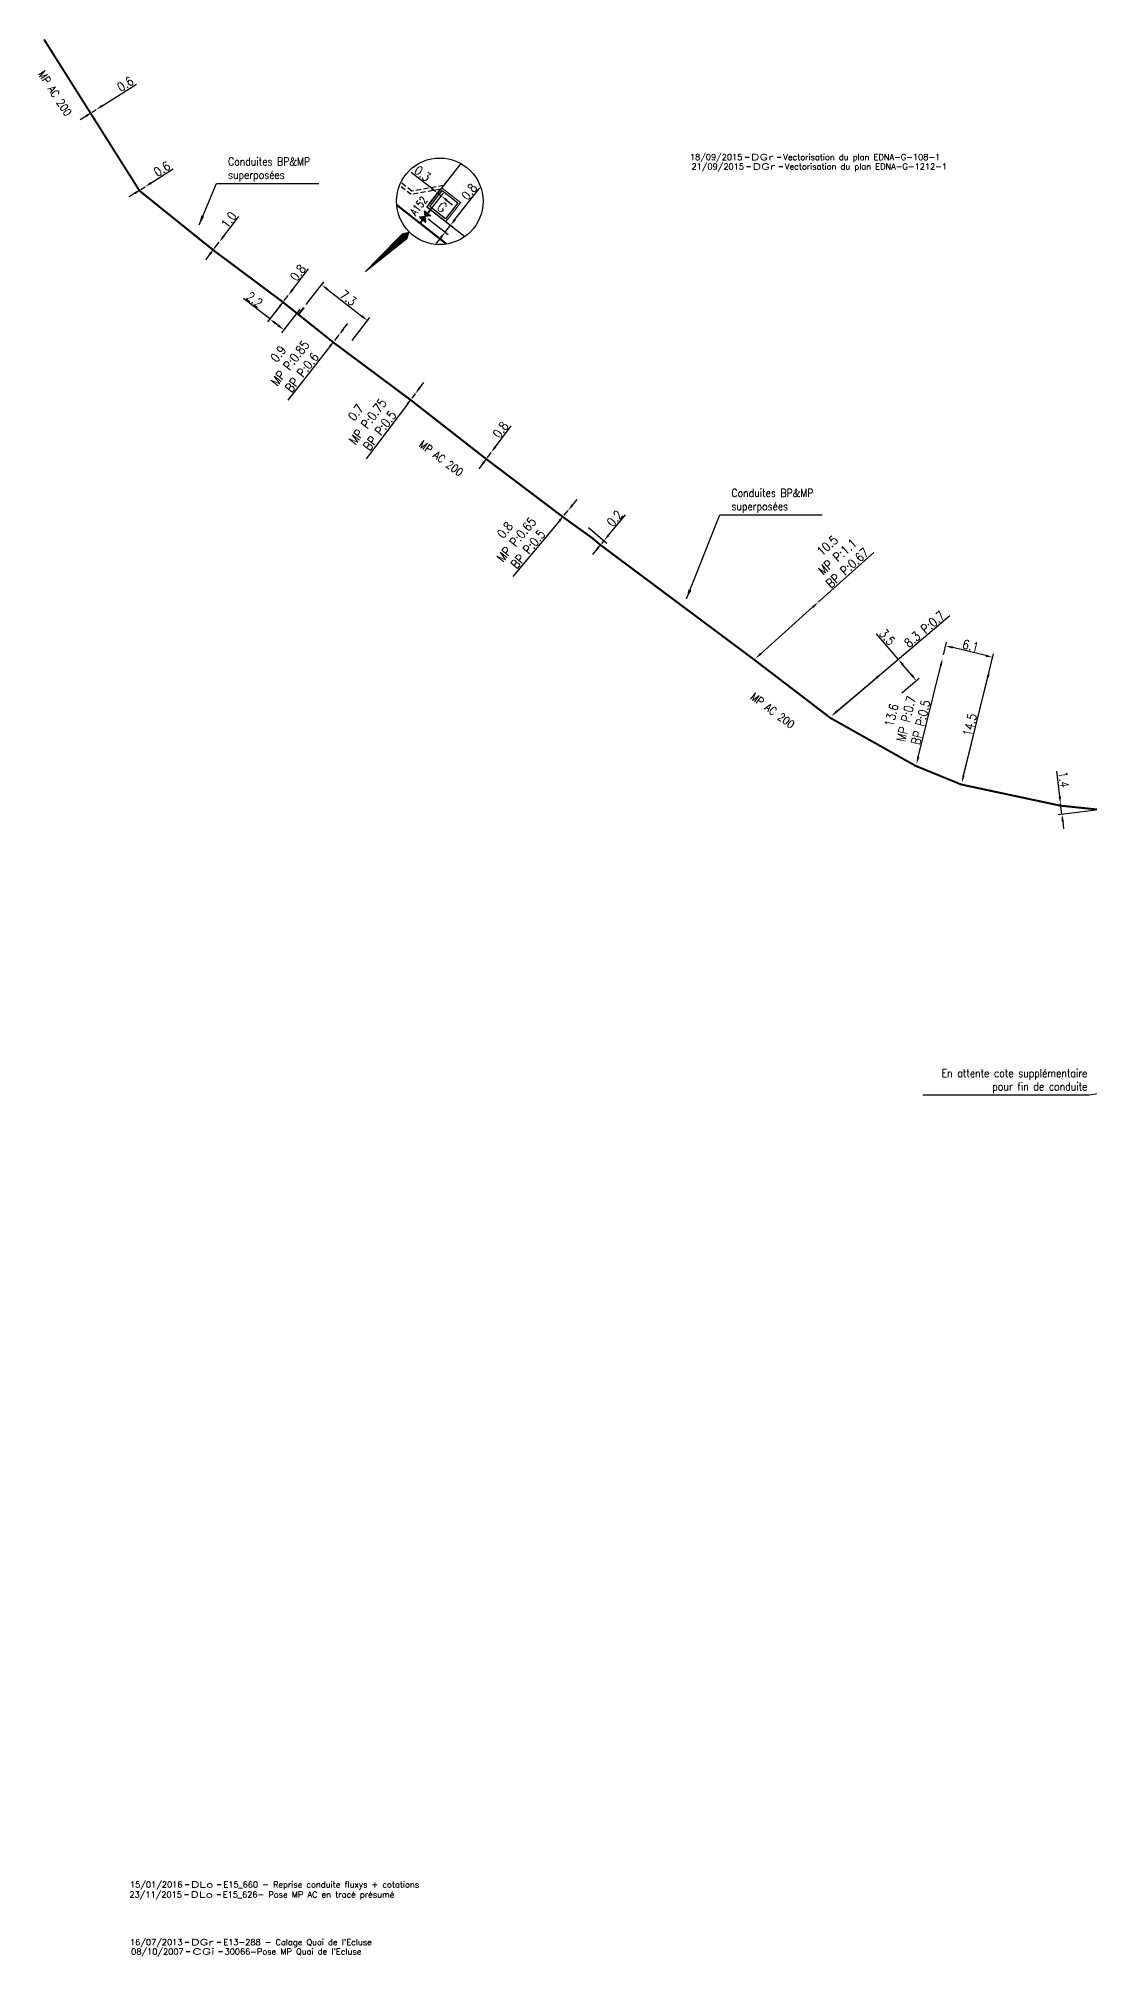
# Model space of a CAD drawing. Header units: millimetres. Extents: x 184000 to 185000, y 128000 to 129000.
# Drawn here: x 184429.3 to 184560.6, y 128760.4 to 129000.1 of the extents above; entities that cross this region are included whole.
import ezdxf
from ezdxf.enums import TextEntityAlignment as Align

# ---------------------------------------------------------------- set-up
doc = ezdxf.new("R2010")
doc.units = ezdxf.units.MM
doc.header["$PDMODE"] = 34
doc.linetypes.add('DASHED', pattern=[19.05, 12.7, -6.35])
doc.layers.get('0').update_dxf_attribs({"linetype": 'CONTINUOUS'})
doc.layers.get('DEFPOINTS').update_dxf_attribs({"linetype": 'CONTINUOUS'})
for name, color, linetype in [('G_120', 4, 'CONTINUOUS'), ('G_340', 7, 'CONTINUOUS'), ('G_900', 7, 'CONTINUOUS')]:
    doc.layers.add(name, color=color, linetype=linetype)
doc.layers.add('G_910', color=7, linetype='CONTINUOUS', plot=False)
doc.styles.get("Standard").update_dxf_attribs({"font": 'romans.shx', "width": 0.85})
doc.linetypes.add('G_typB_AP', pattern='A,5,-0.3,["o",Standard,S=1.5,R=0,X=0,Y=-0.5],-1.65', length=6.95)
doc.dimstyles.get("Standard").update_dxf_attribs({"dimtxt": 1.5, "dimasz": 1.2, "dimexe": 0.625, "dimexo": 0.625, "dimgap": 0.25, "dimtad": 1, "dimdec": 1, "dimzin": 0, "dimdsep": 46, "dimtxsty": 'Standard', "dimcen": -0.5, "dimadec": 0, "dimazin": 0, "dimtfac": 1, "dimtdec": 1, "dimtmove": 0, "dimatfit": 3, "dimfxl": 0, "dimtolj": 1, "dimtzin": 0, "dimarcsym": 0})

# ---------------------------------------------------------------- blocks, each defined once
blk = doc.blocks.new('GIS_MODF')
at = {"color": 0, "linetype": 'Continuous', "flags": 128}
for points in [[(-2.26, -0.01), (-1.76, -0.01)], [(1.76, -0.01), (2.26, -0.01)]]:
    blk.add_lwpolyline(points, dxfattribs=at)
at = {"color": 0, "linetype": 'Continuous'}
blk.add_attdef('DATE', text='', height=0.75, dxfattribs=at).set_placement((-2.58, -0.39), align=Align.RIGHT)
at = {"color": 0, "linetype": 'Continuous', "width": 3.590909}
blk.add_attdef('USER', text='', height=0.75, dxfattribs=at).set_placement((-1.52, -0.39), (1.31, -0.39), align=Align.FIT)
at = {"color": 0, "linetype": 'Continuous'}
blk.add_attdef('DESC', (2.53, -0.39), '', height=0.75, dxfattribs=at)
blk = doc.blocks.new('G_300_04')
at = {"linetype": 'Continuous'}
h = blk.add_hatch(color=0, dxfattribs=at)
h.paths.add_polyline_path([(-0.5, 0.5), (-0.5, -0.5), (0, 0)])
h.paths.add_polyline_path([(0.5, 0.5), (0, 0), (0.5, -0.5)])
at = {"color": 0, "linetype": 'Continuous', "flags": 128}
blk.add_lwpolyline([(-0.5, -0.5), (0.5, 0.5), (0.5, -0.5), (-0.5, 0.5)], close=True, dxfattribs=at)
at = {"color": 0, "linetype": 'Continuous', "width": 0.75}
blk.add_attdef('NUM', text='', height=1, dxfattribs=at).set_placement((0, 1.78), align=Align.MIDDLE_CENTER)
at = {"color": 0, "linetype": 'Continuous', "width": 0.75, "flags": 3}
for tag, p in [('DEF_LEG', (0, -5)), ('DEF_COUP', (0, -7.5)), ('DEF_TYPE', (0, -10))]:
    blk.add_attdef(tag, text='', height=1.2, dxfattribs=at).set_placement(p, align=Align.MIDDLE)
blk = doc.blocks.new('*D281')
at = {"layer": 'DEFPOINTS', "color": 0, "linetype": 'Continuous', "transparency": 16777216}
for p in [(184476.37, 128955.69), (184476.37, 128955.69), (184475.95, 128955.14)]:
    blk.add_point(p, dxfattribs=at)
at = {"layer": 'G_120', "color": 0, "linetype": 'Continuous', "lineweight": -2, "transparency": 16777216}
for p, q in [((184476.37, 128955.69), (184475.95, 128955.14)), ((184476.91, 128956.41), (184477.45, 128957.13)), ((184475.4, 128954.42), (184470.24, 128947.59))]:
    blk.add_line(p, q, dxfattribs=at)
at = {"layer": 'G_120', "color": 0, "linetype": 'Continuous', "transparency": 16777216}
for points in [[(184476.79, 128956.5), (184477.03, 128956.32), (184476.37, 128955.69)], [(184475.28, 128954.51), (184475.52, 128954.33), (184475.95, 128955.14)]]:
    blk.add_solid(points, dxfattribs=at)
at = {"layer": 'G_120', "color": 0, "linetype": 'Continuous', "transparency": 16777216, "insert": (184470.46, 128952.23), "char_height": 1.125, "attachment_point": 5, "rotation": 52.9193}
blk.add_mtext('\\A1;0.7\\PMP P:0.75\\PBP P:0.5', dxfattribs=at)
blk = doc.blocks.new('*D282')
at = {"layer": 'DEFPOINTS', "color": 0, "linetype": 'Continuous', "transparency": 16777216}
for p in [(184485.86, 128948.36), (184485.86, 128948.36), (184485.41, 128947.75)]:
    blk.add_point(p, dxfattribs=at)
at = {"layer": 'G_120', "color": 0, "linetype": 'Continuous', "lineweight": -2, "transparency": 16777216}
for p, q in [((184486.4, 128949.08), (184488.36, 128951.71)), ((184485.41, 128947.75), (184485.86, 128948.36)), ((184484.87, 128947.03), (184484.33, 128946.31))]:
    blk.add_line(p, q, dxfattribs=at)
at = {"layer": 'G_120', "color": 0, "linetype": 'Continuous', "transparency": 16777216}
for points in [[(184486.28, 128949.17), (184486.52, 128948.99), (184485.86, 128948.36)], [(184484.75, 128947.12), (184484.99, 128946.94), (184485.41, 128947.75)]]:
    blk.add_solid(points, dxfattribs=at)
at = {"layer": 'G_120', "color": 0, "linetype": 'Continuous', "transparency": 16777216, "insert": (184487.05, 128951.2), "char_height": 1.125, "attachment_point": 5, "rotation": 53.2287}
blk.add_mtext('\\A1;0.8', dxfattribs=at)
blk = doc.blocks.new('*D283')
at = {"layer": 'DEFPOINTS', "color": 0, "linetype": 'Continuous', "transparency": 16777216}
for p in [(184539, 128919.85), (184536.83, 128918), (184528.36, 128915.41)]:
    blk.add_point(p, dxfattribs=at)
at = {"layer": 'G_120', "color": 0, "linetype": 'Continuous', "lineweight": -2, "transparency": 16777216}
for p, q in [((184536.74, 128922.51), (184534.02, 128925.7)), ((184528.72, 128915.72), (184537.09, 128922.82)), ((184538.42, 128920.53), (184537.32, 128921.83)), ((184537.19, 128918.31), (184539.36, 128920.15))]:
    blk.add_line(p, q, dxfattribs=at)
at = {"layer": 'G_120', "color": 0, "linetype": 'Continuous', "transparency": 16777216}
for points in [[(184537.43, 128921.93), (184537.2, 128921.73), (184536.74, 128922.51)], [(184538.54, 128920.63), (184538.31, 128920.44), (184539, 128919.85)]]:
    blk.add_solid(points, dxfattribs=at)
at = {"layer": 'G_120', "color": 0, "linetype": 'Continuous', "transparency": 16777216, "insert": (184535.36, 128925.28), "char_height": 1.125, "attachment_point": 5, "rotation": 310.4196}
blk.add_mtext('\\A1;3.5', dxfattribs=at)
blk = doc.blocks.new('*D284')
at = {"layer": 'DEFPOINTS', "color": 0, "linetype": 'Continuous', "transparency": 16777216}
for p in [(184495.47, 128941.1), (184495.47, 128941.1), (184494.97, 128940.51)]:
    blk.add_point(p, dxfattribs=at)
at = {"layer": 'G_120', "color": 0, "linetype": 'Continuous', "lineweight": -2, "transparency": 16777216}
for p, q in [((184495.47, 128941.1), (184494.97, 128940.51)), ((184496.04, 128941.79), (184496.62, 128942.48)), ((184494.4, 128939.82), (184488.59, 128932.86))]:
    blk.add_line(p, q, dxfattribs=at)
at = {"layer": 'G_120', "color": 0, "linetype": 'Continuous', "transparency": 16777216}
for points in [[(184495.93, 128941.89), (184496.16, 128941.7), (184495.47, 128941.1)], [(184494.28, 128939.92), (184494.51, 128939.72), (184494.97, 128940.51)]]:
    blk.add_solid(points, dxfattribs=at)
at = {"layer": 'G_120', "color": 0, "linetype": 'Continuous', "transparency": 16777216, "insert": (184489.03, 128937.48), "char_height": 1.125, "attachment_point": 5, "rotation": 50.154}
blk.add_mtext('\\A1;0.8\\PMP P:0.65\\PBP P:0.5', dxfattribs=at)
blk = doc.blocks.new('*D285')
at = {"layer": 'DEFPOINTS', "color": 0, "linetype": 'Continuous', "transparency": 16777216}
for p in [(184526.74, 128929.65), (184526.74, 128929.65), (184518.92, 128922.64)]:
    blk.add_point(p, dxfattribs=at)
at = {"layer": 'G_120', "color": 0, "linetype": 'Continuous', "lineweight": -2, "transparency": 16777216}
for p, q in [((184526.74, 128929.65), (184533.68, 128935.88)), ((184519.59, 128923.24), (184526.07, 128929.05))]:
    blk.add_line(p, q, dxfattribs=at)
at = {"layer": 'G_120', "color": 0, "linetype": 'Continuous', "transparency": 16777216}
for points in [[(184525.97, 128929.16), (184526.17, 128928.94), (184526.74, 128929.65)], [(184519.49, 128923.35), (184519.69, 128923.13), (184518.92, 128922.64)]]:
    blk.add_solid(points, dxfattribs=at)
at = {"layer": 'G_120', "color": 0, "linetype": 'Continuous', "transparency": 16777216, "insert": (184529.13, 128935.32), "char_height": 1.125, "attachment_point": 5, "rotation": 41.8905}
blk.add_mtext('\\A1;10.5\\PMP P:1.1\\PBP P:0.67', dxfattribs=at)
blk = doc.blocks.new('*D286')
at = {"layer": 'DEFPOINTS', "color": 0, "linetype": 'Continuous', "transparency": 16777216}
for p in [(184497.67, 128939.27), (184499.68, 128937), (184499.97, 128937.34)]:
    blk.add_point(p, dxfattribs=at)
at = {"layer": 'G_120', "color": 0, "linetype": 'Continuous', "lineweight": -2, "transparency": 16777216}
for p, q in [((184498.03, 128938.97), (184500.33, 128937.04)), ((184500.55, 128938.04), (184502.65, 128940.55)), ((184499.11, 128936.31), (184498.53, 128935.62)), ((184499.68, 128937), (184499.97, 128937.34))]:
    blk.add_line(p, q, dxfattribs=at)
at = {"layer": 'G_120', "color": 0, "linetype": 'Continuous', "transparency": 16777216}
for points in [[(184498.99, 128936.4), (184499.22, 128936.21), (184499.68, 128937)], [(184500.43, 128938.13), (184500.66, 128937.94), (184499.97, 128937.34)]]:
    blk.add_solid(points, dxfattribs=at)
at = {"layer": 'G_120', "color": 0, "linetype": 'Continuous', "transparency": 16777216, "insert": (184501.31, 128940.12), "char_height": 1.125, "attachment_point": 5, "rotation": 50.1592}
blk.add_mtext('\\A1;0.2', dxfattribs=at)
blk = doc.blocks.new('*D287')
at = {"layer": 'DEFPOINTS', "color": 0, "linetype": 'Continuous', "transparency": 16777216}
for p in [(184466.84, 128963.05), (184466.84, 128963.05), (184466.29, 128962.34)]:
    blk.add_point(p, dxfattribs=at)
at = {"layer": 'G_120', "color": 0, "linetype": 'Continuous', "lineweight": -2, "transparency": 16777216}
for p, q in [((184466.84, 128963.05), (184466.29, 128962.34)), ((184467.4, 128963.76), (184467.95, 128964.47)), ((184465.73, 128961.63), (184460.45, 128954.9))]:
    blk.add_line(p, q, dxfattribs=at)
at = {"layer": 'G_120', "color": 0, "linetype": 'Continuous', "transparency": 16777216}
for points in [[(184467.28, 128963.85), (184467.52, 128963.67), (184466.84, 128963.05)], [(184465.61, 128961.73), (184465.85, 128961.54), (184466.29, 128962.34)]]:
    blk.add_solid(points, dxfattribs=at)
at = {"layer": 'G_120', "color": 0, "linetype": 'Continuous', "transparency": 16777216, "insert": (184460.75, 128959.53), "char_height": 1.125, "attachment_point": 5, "rotation": 51.9061}
blk.add_mtext('\\A1;0.9\\PMP P:0.85\\PBP P:0.6', dxfattribs=at)
blk = doc.blocks.new('*D288')
at = {"layer": 'DEFPOINTS', "color": 0, "linetype": 'Continuous', "transparency": 16777216}
for p in [(184460.51, 128968), (184460.51, 128968), (184460.02, 128967.37)]:
    blk.add_point(p, dxfattribs=at)
at = {"layer": 'G_120', "color": 0, "linetype": 'Continuous', "lineweight": -2, "transparency": 16777216}
for p, q in [((184461.06, 128968.71), (184463.06, 128971.31)), ((184460.02, 128967.37), (184460.51, 128968)), ((184459.47, 128966.66), (184458.91, 128965.95))]:
    blk.add_line(p, q, dxfattribs=at)
at = {"layer": 'G_120', "color": 0, "linetype": 'Continuous', "transparency": 16777216}
for points in [[(184460.94, 128968.81), (184461.18, 128968.62), (184460.51, 128968)], [(184459.35, 128966.75), (184459.58, 128966.57), (184460.02, 128967.37)]]:
    blk.add_solid(points, dxfattribs=at)
at = {"layer": 'G_120', "color": 0, "linetype": 'Continuous', "transparency": 16777216, "insert": (184461.74, 128970.83), "char_height": 1.125, "attachment_point": 5, "rotation": 52.2734}
blk.add_mtext('\\A1;0.8', dxfattribs=at)
blk = doc.blocks.new('*D289')
at = {"layer": 'DEFPOINTS', "color": 0, "linetype": 'Continuous', "transparency": 16777216}
for p in [(184451.89, 128974.67), (184451.89, 128974.67), (184451.28, 128973.88)]:
    blk.add_point(p, dxfattribs=at)
at = {"layer": 'G_120', "color": 0, "linetype": 'Continuous', "lineweight": -2, "transparency": 16777216}
for p, q in [((184452.44, 128975.38), (184454.36, 128977.87)), ((184451.28, 128973.88), (184451.89, 128974.67)), ((184450.73, 128973.17), (184450.17, 128972.45))]:
    blk.add_line(p, q, dxfattribs=at)
at = {"layer": 'G_120', "color": 0, "linetype": 'Continuous', "transparency": 16777216}
for points in [[(184452.32, 128975.47), (184452.56, 128975.29), (184451.89, 128974.67)], [(184450.61, 128973.26), (184450.84, 128973.07), (184451.28, 128973.88)]]:
    blk.add_solid(points, dxfattribs=at)
at = {"layer": 'G_120', "color": 0, "linetype": 'Continuous', "transparency": 16777216, "insert": (184453.08, 128977.44), "char_height": 1.125, "attachment_point": 5, "rotation": 52.2734}
blk.add_mtext('\\A1;1.0', dxfattribs=at)
blk = doc.blocks.new('*D290')
at = {"layer": 'DEFPOINTS', "color": 0, "linetype": 'Continuous', "transparency": 16777216}
for p in [(184442.12, 128981.25), (184442.62, 128981.57), (184442.62, 128981.57)]:
    blk.add_point(p, dxfattribs=at)
at = {"layer": 'G_120', "color": 0, "linetype": 'Continuous', "lineweight": -2, "transparency": 16777216}
for p, q in [((184443.38, 128982.06), (184446.15, 128983.81)), ((184441.36, 128980.77), (184440.6, 128980.28)), ((184442.12, 128981.25), (184442.62, 128981.57))]:
    blk.add_line(p, q, dxfattribs=at)
at = {"layer": 'G_120', "color": 0, "linetype": 'Continuous', "transparency": 16777216}
for points in [[(184443.3, 128982.18), (184443.46, 128981.93), (184442.62, 128981.57)], [(184441.28, 128980.89), (184441.44, 128980.64), (184442.12, 128981.25)]]:
    blk.add_solid(points, dxfattribs=at)
at = {"layer": 'G_120', "color": 0, "linetype": 'Continuous', "transparency": 16777216, "insert": (184444.74, 128983.81), "char_height": 1.125, "attachment_point": 5, "rotation": 32.4604}
blk.add_mtext('\\A1;0.6', dxfattribs=at)
blk = doc.blocks.new('*D295')
at = {"layer": 'DEFPOINTS', "color": 0, "linetype": 'Continuous', "transparency": 16777216}
for p in [(184436.03, 128990.91), (184436.52, 128991.22), (184436.52, 128991.22)]:
    blk.add_point(p, dxfattribs=at)
at = {"layer": 'G_120', "color": 0, "linetype": 'Continuous', "lineweight": -2, "transparency": 16777216}
for p, q in [((184437.28, 128991.7), (184441.56, 128994.42)), ((184435.27, 128990.42), (184434.51, 128989.94)), ((184436.03, 128990.91), (184436.52, 128991.22)), ((184436.77, 128990.82), (184436.77, 128990.82))]:
    blk.add_line(p, q, dxfattribs=at)
at = {"layer": 'G_120', "color": 0, "linetype": 'Continuous', "transparency": 16777216}
for points in [[(184437.2, 128991.83), (184437.36, 128991.57), (184436.52, 128991.22)], [(184435.19, 128990.55), (184435.35, 128990.3), (184436.03, 128990.91)]]:
    blk.add_solid(points, dxfattribs=at)
at = {"layer": 'G_120', "color": 0, "linetype": 'Continuous', "transparency": 16777216, "insert": (184440.16, 128994.42), "char_height": 1.125, "attachment_point": 5, "rotation": 32.425}
blk.add_mtext('\\A1;0.6', dxfattribs=at)
blk = doc.blocks.new('*D711')
at = {"layer": 'DEFPOINTS', "color": 0, "linetype": 'Continuous', "transparency": 16777216}
for p in [(184462.48, 128966.47), (184470.44, 128964.85), (184468.21, 128961.98)]:
    blk.add_point(p, dxfattribs=at)
at = {"layer": 'G_120', "color": 0, "linetype": 'Continuous', "lineweight": -2, "transparency": 16777216}
for p, q in [((184462.77, 128966.84), (184464.98, 128969.69)), ((184465.4, 128968.76), (184469.73, 128965.41)), ((184468.49, 128962.35), (184470.72, 128965.22))]:
    blk.add_line(p, q, dxfattribs=at)
at = {"layer": 'G_120', "color": 0, "linetype": 'Continuous', "transparency": 16777216}
for points in [[(184465.49, 128968.88), (184465.31, 128968.65), (184464.69, 128969.32)], [(184469.82, 128965.52), (184469.63, 128965.29), (184470.44, 128964.85)]]:
    blk.add_solid(points, dxfattribs=at)
at = {"layer": 'G_120', "color": 0, "linetype": 'Continuous', "transparency": 16777216, "insert": (184468.02, 128967.68), "char_height": 1.125, "attachment_point": 5, "rotation": 322.1652}
blk.add_mtext('\\A1;7.3', dxfattribs=at)
blk = doc.blocks.new('*D712')
at = {"layer": 'DEFPOINTS', "color": 0, "linetype": 'Continuous', "transparency": 16777216}
for p in [(184460.02, 128967.37), (184462.24, 128966.65), (184459.96, 128963.7)]:
    blk.add_point(p, dxfattribs=at)
at = {"layer": 'G_120', "color": 0, "linetype": 'Continuous', "lineweight": -2, "transparency": 16777216}
for p, q in [((184458.22, 128965.05), (184454.92, 128967.6)), ((184459.73, 128967), (184457.93, 128964.68)), ((184461.96, 128966.28), (184459.67, 128963.33)), ((184459.25, 128964.25), (184458.93, 128964.5))]:
    blk.add_line(p, q, dxfattribs=at)
at = {"layer": 'G_120', "color": 0, "linetype": 'Continuous', "transparency": 16777216}
for points in [[(184459.02, 128964.62), (184458.84, 128964.38), (184458.22, 128965.05)], [(184459.34, 128964.37), (184459.16, 128964.13), (184459.96, 128963.7)]]:
    blk.add_solid(points, dxfattribs=at)
at = {"layer": 'G_120', "color": 0, "linetype": 'Continuous', "transparency": 16777216, "insert": (184456.31, 128967.47), "char_height": 1.125, "attachment_point": 5, "rotation": 322.2734}
blk.add_mtext('\\A1;2.2', dxfattribs=at)
blk = doc.blocks.new('*D713')
at = {"layer": 'DEFPOINTS', "color": 0, "linetype": 'Continuous', "transparency": 16777216}
for p in [(184479.18, 128980.78), (184477.64, 128977.87), (184477.85, 128979.08)]:
    blk.add_point(p, dxfattribs=at)
at = {"layer": 'G_900', "color": 0, "linetype": 'Continuous', "lineweight": -2, "transparency": 16777216}
for p, q in [((184478.47, 128981.34), (184475.89, 128983.36)), ((184477.93, 128978.24), (184479.93, 128980.79)), ((184478.14, 128979.45), (184479.47, 128981.15)), ((184479.64, 128980.42), (184479.18, 128980.78)), ((184480.35, 128979.87), (184481.06, 128979.31))]:
    blk.add_line(p, q, dxfattribs=at)
at = {"layer": 'G_900', "color": 0, "linetype": 'Continuous', "transparency": 16777216}
for points in [[(184478.57, 128981.46), (184478.38, 128981.22), (184479.18, 128980.78)], [(184480.44, 128979.99), (184480.26, 128979.75), (184479.64, 128980.42)]]:
    blk.add_solid(points, dxfattribs=at)
at = {"layer": 'G_900', "color": 0, "linetype": 'Continuous', "transparency": 16777216, "insert": (184477.29, 128983.22), "char_height": 1.125, "attachment_point": 5, "rotation": 321.9061}
blk.add_mtext('\\A1;0.3', dxfattribs=at)
blk = doc.blocks.new('*D714')
at = {"layer": 'DEFPOINTS', "color": 0, "linetype": 'Continuous', "transparency": 16777216}
for p in [(184477.64, 128977.87), (184478.31, 128978.72), (184480.8, 128976.77)]:
    blk.add_point(p, dxfattribs=at)
at = {"layer": 'G_900', "color": 0, "linetype": 'Continuous', "lineweight": -2, "transparency": 16777216}
for p, q in [((184481.35, 128977.48), (184484.46, 128981.44)), ((184478.01, 128977.58), (184480.5, 128975.63)), ((184478.68, 128978.43), (184481.17, 128976.48)), ((184479.58, 128975.21), (184479.02, 128974.51)), ((184480.13, 128975.92), (184480.8, 128976.77))]:
    blk.add_line(p, q, dxfattribs=at)
at = {"layer": 'G_900', "color": 0, "linetype": 'Continuous', "transparency": 16777216}
for points in [[(184481.23, 128977.57), (184481.47, 128977.39), (184480.8, 128976.77)], [(184479.46, 128975.31), (184479.69, 128975.12), (184480.13, 128975.92)]]:
    blk.add_solid(points, dxfattribs=at)
at = {"layer": 'G_900', "color": 0, "linetype": 'Continuous', "transparency": 16777216, "insert": (184483.13, 128980.96), "char_height": 1.125, "attachment_point": 5, "rotation": 51.9061}
blk.add_mtext('\\A1;0.8', dxfattribs=at)
blk = doc.blocks.new('*D175')
at = {"layer": 'DEFPOINTS', "color": 0, "linetype": 'Continuous', "transparency": 16777216}
for p in [(184534.69, 128920.78), (184534.69, 128920.78), (184528.36, 128915.41)]:
    blk.add_point(p, dxfattribs=at)
at = {"layer": 'G_120', "color": 0, "linetype": 'Continuous', "lineweight": -2, "transparency": 16777216}
for p, q in [((184534.69, 128920.78), (184543.17, 128927.97)), ((184529.05, 128915.99), (184534.01, 128920.2))]:
    blk.add_line(p, q, dxfattribs=at)
at = {"layer": 'G_120', "color": 0, "linetype": 'Continuous', "transparency": 16777216}
for points in [[(184533.91, 128920.31), (184534.1, 128920.08), (184534.69, 128920.78)], [(184528.95, 128916.11), (184529.15, 128915.88), (184528.36, 128915.41)]]:
    blk.add_solid(points, dxfattribs=at)
at = {"layer": 'G_120', "color": 0, "linetype": 'Continuous', "transparency": 16777216, "insert": (184540.01, 128926.27), "char_height": 1.125, "attachment_point": 5, "rotation": 40.3062}
blk.add_mtext('\\A1;8.3 P:0.7', dxfattribs=at)
blk = doc.blocks.new('*D176')
at = {"layer": 'DEFPOINTS', "color": 0, "linetype": 'Continuous', "transparency": 16777216}
for p in [(184542.27, 128922.62), (184542.66, 128924.2), (184544.68, 128907.1)]:
    blk.add_point(p, dxfattribs=at)
at = {"layer": 'G_120', "color": 0, "linetype": 'Continuous', "lineweight": -2, "transparency": 16777216}
for p, q in [((184542.38, 128923.08), (184542.77, 128924.66)), ((184547.66, 128922.97), (184543.54, 128923.99)), ((184544.79, 128907.56), (184548.65, 128923.21))]:
    blk.add_line(p, q, dxfattribs=at)
at = {"layer": 'G_120', "color": 0, "linetype": 'Continuous', "transparency": 16777216}
for points in [[(184543.57, 128924.13), (184543.5, 128923.84), (184542.66, 128924.2)], [(184547.7, 128923.12), (184547.63, 128922.83), (184548.54, 128922.76)]]:
    blk.add_solid(points, dxfattribs=at)
at = {"layer": 'G_120', "color": 0, "linetype": 'Continuous', "transparency": 16777216, "insert": (184545.78, 128924.21), "char_height": 1.125, "attachment_point": 5, "rotation": 346.1613}
blk.add_mtext('\\A1;6.1', dxfattribs=at)
blk = doc.blocks.new('*D177')
at = {"layer": 'DEFPOINTS', "color": 0, "linetype": 'Continuous', "transparency": 16777216}
for p in [(184548.15, 128921.17), (184548.15, 128921.17), (184544.68, 128907.1)]:
    blk.add_point(p, dxfattribs=at)
at = {"layer": 'G_120', "color": 0, "linetype": 'Continuous', "lineweight": -2, "transparency": 16777216}
blk.add_line((184544.9, 128907.98), (184547.93, 128920.3), dxfattribs=at)
at = {"layer": 'G_120', "color": 0, "linetype": 'Continuous', "transparency": 16777216}
for points in [[(184547.79, 128920.34), (184548.08, 128920.26), (184548.15, 128921.17)], [(184544.75, 128908.01), (184545.04, 128907.94), (184544.68, 128907.1)]]:
    blk.add_solid(points, dxfattribs=at)
at = {"layer": 'G_120', "color": 0, "linetype": 'Continuous', "transparency": 16777216, "insert": (184545.69, 128914.32), "char_height": 1.125, "attachment_point": 5, "rotation": 76.1613}
blk.add_mtext('\\A1;14.5', dxfattribs=at)
blk = doc.blocks.new('*D178')
at = {"layer": 'DEFPOINTS', "color": 0, "linetype": 'Continuous', "transparency": 16777216}
for p in [(184542.27, 128922.62), (184542.27, 128922.62), (184539.02, 128909.42)]:
    blk.add_point(p, dxfattribs=at)
at = {"layer": 'G_120', "color": 0, "linetype": 'Continuous', "lineweight": -2, "transparency": 16777216}
blk.add_line((184539.23, 128910.29), (184542.06, 128921.75), dxfattribs=at)
at = {"layer": 'G_120', "color": 0, "linetype": 'Continuous', "transparency": 16777216}
for points in [[(184541.91, 128921.78), (184542.2, 128921.71), (184542.27, 128922.62)], [(184539.09, 128910.33), (184539.38, 128910.25), (184539.02, 128909.42)]]:
    blk.add_solid(points, dxfattribs=at)
at = {"layer": 'G_120', "color": 0, "linetype": 'Continuous', "transparency": 16777216, "insert": (184537.71, 128915.08), "char_height": 1.125, "attachment_point": 5, "rotation": 76.1613}
blk.add_mtext('\\A1;13.6\\PMP P:0.7\\PBP P:0.5', dxfattribs=at)
blk = doc.blocks.new('*D180')
at = {"layer": 'DEFPOINTS', "color": 0, "linetype": 'Continuous', "transparency": 16777216}
for p in [(184557.02, 128904.47), (184557.19, 128903.13), (184565.35, 128904.12)]:
    blk.add_point(p, dxfattribs=at)
at = {"layer": 'G_120', "color": 0, "linetype": 'Continuous', "lineweight": -2, "transparency": 16777216}
for p, q in [((184556.91, 128905.36), (184556.53, 128908.53)), ((184564.88, 128904.06), (184556.72, 128903.07)), ((184557.19, 128903.13), (184557.02, 128904.47)), ((184557.29, 128902.24), (184557.4, 128901.34))]:
    blk.add_line(p, q, dxfattribs=at)
at = {"layer": 'G_120', "color": 0, "linetype": 'Continuous', "transparency": 16777216}
for points in [[(184557.06, 128905.38), (184556.76, 128905.34), (184557.02, 128904.47)], [(184557.44, 128902.25), (184557.14, 128902.22), (184557.19, 128903.13)]]:
    blk.add_solid(points, dxfattribs=at)
at = {"layer": 'G_120', "color": 0, "linetype": 'Continuous', "transparency": 16777216, "insert": (184557.41, 128907.48), "char_height": 1.125, "attachment_point": 5, "rotation": 276.9261}
blk.add_mtext('\\A1;1.4', dxfattribs=at)

msp = doc.modelspace()

# ---------------------------------------------------------------- linework, layer by layer
at = {"layer": 'G_120', "linetype": 'G_typB_AP', "ltscale": 0.5, "flags": 128}
msp.add_lwpolyline([(184430, 129000, 0.25, 0.25, 0), (184435.82, 128990.77, 0.25, 0.25, 0), (184441.93, 128981.08, 0.25, 0.25, 0), (184451.12, 128973.68, 0.25, 0.25, 0), (184459.85, 128967.16, 0.25, 0.25, 0), (184466.13, 128962.14, 0.25, 0.25, 0), (184475.79, 128954.94, 0.25, 0.25, 0), (184485.25, 128947.55, 0.25, 0.25, 0), (184494.83, 128940.31, 0.25, 0.25, 0), (184498.53, 128937.64, 0.25, 0.25, 0), (184499.53, 128936.8, 0.25, 0.25, 0), (184518.77, 128922.44, 0.25, 0.25, 0), (184528.23, 128915.2, 0.25, 0.25, 0), (184538.91, 128909.19, 0.25, 0.25, 0), (184544.61, 128906.86, 0.25, 0.25, 0), (184556.98, 128904.22, 0.25, 0.25, 0), (184567.96, 128903.08, 0.25, 0.25, 0), (184576.22, 128903.58, 0.25, 0.25, 0), (184579.92, 128904.04, 0.25, 0.25, 0), (184579.92, 128904.04, 0.25, 0.25, 0), (184592.08, 128905, 0.25, 0.25, 0), (184604.91, 128906.02, 0.25, 0.25, 0), (184605.12, 128906.04, 0.25, 0.25, 0), (184607.06, 128894.17, 0, 0, 0)], format="xyseb", dxfattribs=at)
at = {"layer": 'G_120', "linetype": 'G_typB_AP', "ltscale": 0.5, "const_width": 0.25}
msp.add_lwpolyline([(184462.48, 128966.47), (184461.79, 128965.61)], dxfattribs=at)
at = {"layer": 'G_900', "color": 252, "linetype": 'Continuous', "ltscale": 0.5, "flags": 128}
msp.add_lwpolyline([(184482.08, 128984.48), (184477.85, 128979.08), (184482.59, 128975.36)], dxfattribs=at)
at = {"layer": 'G_900', "color": 252, "linetype": 'DASHED', "ltscale": 0.05}
for points in [[(184479.92, 128981.73), (184475.98, 128981.04), (184474.58, 128982.12)], [(184479.55, 128981.26), (184475.87, 128980.61), (184474.41, 128981.74)]]:
    msp.add_lwpolyline(points, dxfattribs=at)
at = {"layer": 'G_900', "color": 4, "linetype": 'Continuous', "ltscale": 0.5}
msp.add_lwpolyline([(184474.05, 128979.32, 0.25, 0.25, 0), (184476.98, 128977.02, 0.25, 0.25, 0), (184480.3, 128974.42, 0, 0, 0)], format="xyseb", dxfattribs=at)
at = {"layer": 'G_900', "color": 7, "linetype": 'Continuous', "const_width": 0.15, "flags": 128}
msp.add_lwpolyline([(184482.06, 128979.59), (184480.21, 128977.23), (184477.85, 128979.08), (184479.7, 128981.44)], close=True, dxfattribs=at)
at = {"layer": 'G_900', "color": 7, "linetype": 'Continuous', "flags": 128}
msp.add_lwpolyline([(184481.71, 128979.55), (184480.17, 128977.58), (184478.2, 128979.12), (184479.74, 128981.09)], close=True, dxfattribs=at)
at = {"layer": 'G_900', "color": 4, "linetype": 'Continuous', "ltscale": 0.5, "const_width": 0.25}
for points in [[(184477.34, 128977.48), (184476.98, 128977.02)], [(184478.31, 128978.72), (184477.95, 128978.27)]]:
    msp.add_lwpolyline(points, dxfattribs=at)
at = {"layer": 'G_900', "color": 254, "linetype": 'Continuous'}
msp.add_lwpolyline([(184470.14, 128970.96, 0.149, 0.895, 0), (184474.58, 128974.95, 1.79, 0, 0), (184475.68, 128975.95, 1.79, 0, 0)], format="xyseb", dxfattribs=at)
at = {"layer": 'G_900', "color": 7, "linetype": 'Continuous', "ltscale": 0.5}
msp.add_circle((184479.45, 128979.76), 5.41, dxfattribs=at)

# ---------------------------------------------------------------- block references
ref = msp.add_blockref('G_300_04', (184477.64, 128977.87), dxfattribs=dict(at, rotation=51.90607800951627))
ref.add_attrib('NUM', 'A152', dxfattribs={"layer": '0', "color": 0, "linetype": 'Continuous', "height": 1, "rotation": 51.9061, "width": 0.75}).set_placement((184476.81, 128979.19), align=Align.MIDDLE_CENTER)
at = {"layer": 'G_910'}
ref = msp.add_blockref('GIS_MODF', (184519.85, 128985.3), dxfattribs=at)
ref.add_attrib('DATE', '18/09/2015', dxfattribs={"layer": '0', "color": 0, "linetype": 'Continuous', "height": 0.75}).set_placement((184517.26, 128984.91), align=Align.RIGHT)
ref.add_attrib('USER', 'DGr', dxfattribs={"layer": '0', "color": 0, "linetype": 'Continuous', "height": 0.75, "width": 1.462963}).set_placement((184518.33, 128984.91), (184521.15, 128984.91), align=Align.FIT)
ref.add_attrib('DESC', 'Vectorisation du plan EDNA-G-108-1', (184522.37, 128984.91), dxfattribs={"layer": '0', "color": 0, "linetype": 'Continuous', "height": 0.75})
ref = msp.add_blockref('GIS_MODF', (184520.05, 128984.11), dxfattribs=at)
ref.add_attrib('DATE', '21/09/2015', dxfattribs={"layer": '0', "color": 0, "linetype": 'Continuous', "height": 0.75}).set_placement((184517.46, 128983.73), align=Align.RIGHT)
ref.add_attrib('USER', 'DGr', dxfattribs={"layer": '0', "color": 0, "linetype": 'Continuous', "height": 0.75, "width": 1.462963}).set_placement((184518.53, 128983.73), (184521.35, 128983.73), align=Align.FIT)
ref.add_attrib('DESC', 'Vectorisation du plan EDNA-G-1212-1', (184522.58, 128983.73), dxfattribs={"layer": '0', "color": 0, "linetype": 'Continuous', "height": 0.75})
ref = msp.add_blockref('GIS_MODF', (184449.82, 128768.13), dxfattribs=at)
ref.add_attrib('DATE', '23/11/2015', dxfattribs={"layer": '0', "color": 0, "linetype": 'Continuous', "height": 0.75}).set_placement((184447.23, 128767.74), align=Align.RIGHT)
ref.add_attrib('USER', 'DLo', dxfattribs={"layer": '0', "color": 0, "linetype": 'Continuous', "height": 0.75, "width": 1.462963}).set_placement((184448.3, 128767.74), (184451.12, 128767.74), align=Align.FIT)
ref.add_attrib('DESC', 'E15_626- Pose MP AC en tracé présumé', (184452.34, 128767.74), dxfattribs={"layer": '0', "color": 0, "linetype": 'Continuous', "height": 0.75})
ref = msp.add_blockref('GIS_MODF', (184449.88, 128769.38), dxfattribs=at)
ref.add_attrib('DATE', '15/01/2016', dxfattribs={"layer": '0', "color": 0, "linetype": 'Continuous', "height": 0.75}).set_placement((184447.3, 128768.99), align=Align.RIGHT)
ref.add_attrib('USER', 'DLo', dxfattribs={"layer": '0', "color": 0, "linetype": 'Continuous', "height": 0.75, "width": 1.462963}).set_placement((184448.36, 128768.99), (184451.18, 128768.99), align=Align.FIT)
ref.add_attrib('DESC', 'E15_660 - Reprise conduite fluxys + cotations', (184452.41, 128768.99), dxfattribs={"layer": '0', "color": 0, "linetype": 'Continuous', "height": 0.75})
ref = msp.add_blockref('GIS_MODF', (184449.88, 128762.17), dxfattribs=at)
ref.add_attrib('DATE', '16/07/2013', dxfattribs={"layer": '0', "color": 0, "linetype": 'Continuous', "height": 0.75}).set_placement((184447.3, 128761.78), align=Align.RIGHT)
ref.add_attrib('USER', 'DGr', dxfattribs={"layer": '0', "color": 0, "linetype": 'Continuous', "height": 0.75, "width": 1.462963}).set_placement((184448.37, 128761.78), (184451.19, 128761.78), align=Align.FIT)
ref.add_attrib('DESC', "E13-288 - Calage Quai de l'Ecluse", (184452.41, 128761.78), dxfattribs={"layer": '0', "color": 0, "linetype": 'Continuous', "height": 0.75})
ref = msp.add_blockref('GIS_MODF', (184450.03, 128760.99), dxfattribs=at)
ref.add_attrib('DATE', '08/10/2007', dxfattribs={"layer": '0', "color": 0, "linetype": 'Continuous', "height": 0.75}).set_placement((184447.45, 128760.61), align=Align.RIGHT)
ref.add_attrib('USER', 'CGi', dxfattribs={"layer": '0', "color": 0, "linetype": 'Continuous', "height": 0.75, "width": 1.680851}).set_placement((184448.52, 128760.61), (184451.34, 128760.61), align=Align.FIT)
ref.add_attrib('DESC', "30066-Pose MP Quai de l'Ecluse", (184452.56, 128760.61), dxfattribs={"layer": '0', "color": 0, "linetype": 'Continuous', "height": 0.75})

# ---------------------------------------------------------------- texts
at = {"layer": 'G_120', "linetype": 'Continuous', "width": 0.85}
for rotation, p in [(302.7672, (184431.37, 128993.26)), (323.3405, (184479.62, 128947.64)), (323.3405, (184521.04, 128916.11))]:
    msp.add_text('MP AC 200', height=1, rotation=rotation, dxfattribs=at).set_placement(p, align=Align.MIDDLE)
at = {"layer": 'G_120', "linetype": 'Continuous', "char_height": 1, "attachment_point": 4}
for insert in [(184453, 128983.73), (184515.9, 128942.3)]:
    msp.add_mtext('Conduites BP&MP\\Psuperposées', dxfattribs=dict(at, insert=insert))
at = {"layer": 'G_340', "linetype": 'Continuous', "insert": (184560.36, 128869.78), "char_height": 1, "attachment_point": 6}
msp.add_mtext('En attente cote supplémentaire\\Ppour fin de conduite', dxfattribs=at)
at = {"layer": 'G_900', "color": 7, "linetype": 'Continuous', "insert": (184479.74, 128979.03), "char_height": 1.25, "width": 3, "attachment_point": 5, "rotation": 321.9061}
msp.add_mtext('G', dxfattribs=at)

# ---------------------------------------------------------------- dimensions: what is measured, and where the dimension line sits
at = {"layer": 'G_120', "linetype": 'Continuous'}
for base, p1, p2, angle, override, picture, middle in [((184436.52, 128991.22), (184436.03, 128990.91), (184436.52, 128991.22), 212.425, {"dimscale": 0.75, "dimatfit": 0}, '*D295', (184440.56, 128993.78)), ((184442.62, 128981.57), (184442.12, 128981.25), (184442.62, 128981.57), 212.4604, {"dimscale": 0.75, "dimatfit": 0}, '*D290', (184445.15, 128983.18)), ((184451.89, 128974.67), (184451.28, 128973.88), (184451.89, 128974.67), 232.2734, {"dimscale": 0.75, "dimlfac": 1, "dimlunit": 2, "dimatfit": 0}, '*D289', (184453.68, 128976.98)), ((184460.51, 128968), (184460.02, 128967.37), (184460.51, 128968), 232.2734, {"dimscale": 0.75, "dimatfit": 0}, '*D288', (184462.33, 128970.37)), ((184459.96, 128963.7), (184460.02, 128967.37), (184462.24, 128966.65), 142.2734, {"dimscale": 0.75}, '*D712', (184455.86, 128966.88)), ((184485.86, 128948.36), (184485.41, 128947.75), (184485.86, 128948.36), 233.2287, {"dimscale": 0.75, "dimlfac": 1, "dimlunit": 2, "dimatfit": 0}, '*D282', (184487.65, 128950.76)), ((184539, 128919.85), (184528.36, 128915.41), (184536.83, 128918), 130.4196, {"dimscale": 0.75}, '*D283', (184534.79, 128924.79)), ((184557.1852, 128903.1291), (184557.0224, 128904.4693), (184565.3472, 128904.1206), 96.9261, {"dimscale": 0.75, "dimatfit": 0}, '*D180', (184556.6674, 128907.3916))]:
    dim = msp.add_linear_dim(base=base, p1=p1, p2=p2, angle=angle, dimstyle='Standard', override=override, dxfattribs=at)
    dim.commit()
    dim.dimension.update_dxf_attribs({"geometry": picture, "text_midpoint": middle, "dimtype": 160})
for base, p1, p2, angle, override, picture, middle in [((184470.44, 128964.85), (184462.48, 128966.47), (184468.21, 128961.98), 142.1652, {"dimscale": 0.75, "dimatfit": 0}, '*D711', (184468.02, 128967.68)), ((184542.66, 128924.2), (184544.68, 128907.1), (184542.27, 128922.62), 346.1613, {"dimscale": 0.75, "dimatfit": 0}, '*D176', (184545.78, 128924.21)), ((184548.15, 128921.17), (184544.68, 128907.1), (184548.15, 128921.17), 256.1613, {"dimscale": 0.75}, '*D177', (184545.69, 128914.32))]:
    dim = msp.add_linear_dim(base=base, p1=p1, p2=p2, angle=angle, dimstyle='Standard', override=override, dxfattribs=at)
    dim.commit()
    dim.dimension.update_dxf_attribs({"geometry": picture, "text_midpoint": middle})
for base, p1, p2, angle, text, override, picture, middle in [((184466.84, 128963.05), (184466.29, 128962.34), (184466.84, 128963.05), 231.9061, '<>\\PMP P:0.85\\PBP P:0.6', {"dimscale": 0.75, "dimatfit": 0}, '*D287', (184462.81, 128957.91)), ((184476.37, 128955.69), (184475.95, 128955.14), (184476.37, 128955.69), 232.9193, '<>\\PMP P:0.75\\PBP P:0.5', {"dimscale": 0.75, "dimatfit": 0}, '*D281', (184472.55, 128950.64)), ((184495.47, 128941.1), (184494.97, 128940.51), (184495.47, 128941.1), 230.154, '<>\\PMP P:0.65\\PBP P:0.5', {"dimscale": 0.75, "dimatfit": 0}, '*D284', (184491.04, 128935.8)), ((184499.97, 128937.34), (184499.68, 128937), (184497.67, 128939.27), 230.1592, '0.2', {"dimscale": 0.75, "dimatfit": 0}, '*D286', (184501.89, 128939.64)), ((184526.74, 128929.65), (184518.92, 128922.64), (184526.74, 128929.65), 221.8905, '<>\\PMP P:1.1\\PBP P:0.67', {"dimscale": 0.75}, '*D285', (184530.88, 128933.36)), ((184534.69, 128920.78), (184528.36, 128915.41), (184534.69, 128920.78), 220.3062, '<> P:0.7', {"dimscale": 0.75}, '*D175', (184540.49, 128925.7)), ((184542.27, 128922.62), (184539.02, 128909.42), (184542.27, 128922.62), 256.1613, '<>\\PMP P:0.7\\PBP P:0.5', {"dimscale": 0.75}, '*D178', (184540.26, 128914.45))]:
    dim = msp.add_linear_dim(base=base, p1=p1, p2=p2, angle=angle, text=text, dimstyle='Standard', override=override, dxfattribs=at)
    dim.commit()
    dim.dimension.update_dxf_attribs({"geometry": picture, "text_midpoint": middle, "dimtype": 160})
at = {"layer": 'G_900', "color": 7, "linetype": 'Continuous'}
for base, p2, angle, text, picture, middle in [((184479.18, 128980.78), (184477.85, 128979.08), 321.9061, '0.3', '*D713', (184476.83, 128982.63)), ((184480.8, 128976.77), (184478.31, 128978.72), 231.9061, '0.8', '*D714', (184483.72, 128980.5))]:
    dim = msp.add_linear_dim(base=base, p1=(184477.64, 128977.87), p2=p2, angle=angle, text=text, dimstyle='Standard', override={"dimscale": 0.75, "dimatfit": 0}, dxfattribs=at)
    dim.commit()
    dim.dimension.update_dxf_attribs({"geometry": picture, "text_midpoint": middle, "dimtype": 160})

# ---------------------------------------------------------------- leaders
at = {"layer": 'G_120', "linetype": 'Continuous', "annotation_type": 0, "has_hookline": 1, "hookline_direction": 0, "text_width": 11.33}
for points in [[(184449.37, 128976.81), (184451.55, 128981.98), (184452.75, 128981.98)], [(184510.27, 128930.07), (184514.45, 128940.55), (184515.65, 128940.55)]]:
    msp.add_leader(points, dimstyle='Standard', dxfattribs=at)
at = {"layer": 'G_340', "linetype": 'Continuous', "annotation_type": 0, "has_hookline": 1, "hookline_direction": 1, "text_width": 20.56}
msp.add_leader([(184583.08, 128871.65), (184560.61, 128868.03)], dimstyle='Standard', dxfattribs=at)

doc.saveas('drawing.dxf')
